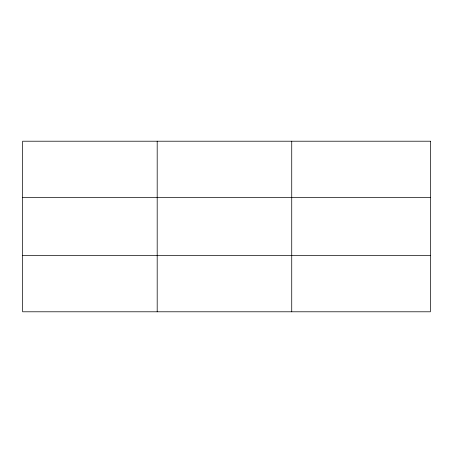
<?xml version="1.0" encoding="UTF-8"?>
<svg xmlns="http://www.w3.org/2000/svg" width="453" height="453" viewBox="0 0 453 453"><rect width="100%" height="100%" fill="white"/><g stroke="black" fill="none" stroke-linecap="round" stroke-linejoin="round"><path stroke-width="0.68" d="M157.191 141.211L157.191 311.789M291.732 141.211L291.732 311.789M22.65 197.502L430.35 197.502M22.65 255.498L430.35 255.498M430.35 141.211L430.35 311.789L22.65 311.789L22.65 141.211L430.35 141.211"/></g></svg>
